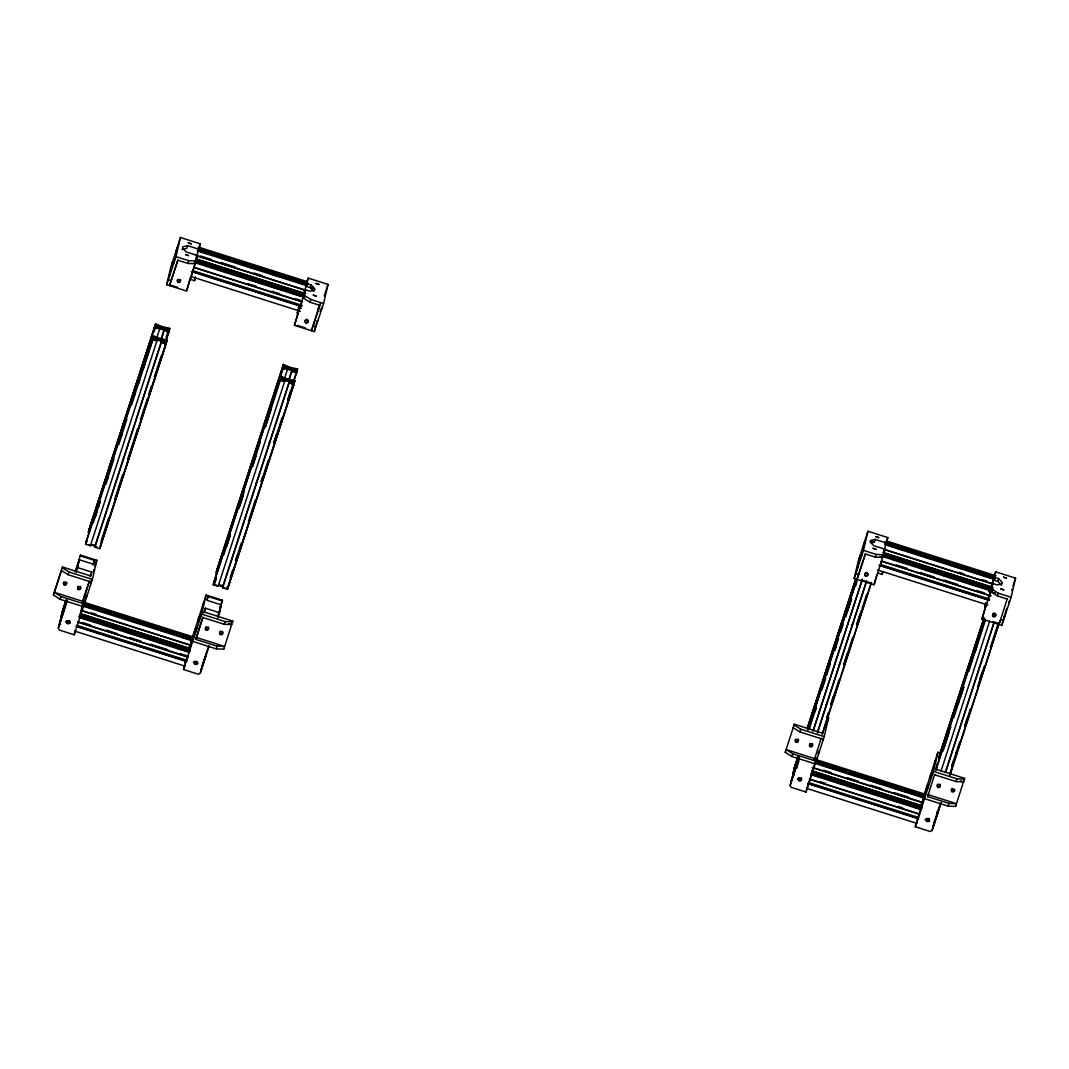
<?xml version="1.0" encoding="UTF-8"?>
<svg xmlns="http://www.w3.org/2000/svg" width="1069" height="1069" viewBox="0 0 1069 1069"><rect width="100%" height="100%" fill="white"/><g stroke="black" fill="none" stroke-linecap="round" stroke-linejoin="round"><path stroke-width="1.5" d="M62.496 566.984L62.309 567.759L68.951 571.968L92.375 579.411L83.516 606.711L60.091 599.268L53.45 595.059L62.496 566.984L90.878 576.004L91.787 572.102L77.596 567.586L79.413 559.782L93.604 564.298L94.513 560.397L80.322 555.88L80.496 555.105L96.825 560.29L92.375 579.411M823.598 729.339L822.689 733.24L794.294 724.221L794.12 724.996L800.761 729.205L824.186 736.648L815.326 763.947L791.902 756.505L785.261 752.295L785.434 751.52M83.516 606.711L83.97 604.76L74.215 634.786L59.316 630.055L58.341 628.238L59.61 622.773L66.959 600.137M58.969 626.087L59.289 624.724M59.436 624.416L60.011 621.998M61.695 614.381L63.191 609.744M62.162 612.711L62.737 610.292M60.532 620.875L60.759 619.552M63.245 609.17L63.552 607.927L63.031 609.357M62.79 613.178L66.853 600.698M62.71 613.833L62.443 614.996L62.951 613.566M65.236 603.37L65.436 602.128M63.285 612.55L63.699 611.107M63.993 609.864L64.3 608.542M66.144 600.297L64.755 604.653M76.888 569.536L78.344 563.296M164.826 344.245L165.989 340.53L162.688 340.102L162.421 341.278L166.497 342.614L166.176 343.937L99.738 548.691L94.914 547.168L161.419 342.16L163.397 342.788L161.472 341.238L157.223 339.889L90.371 545.724L85.547 544.188L85.854 542.865M87.07 541.903L86.148 541.609L86.455 540.286M154.711 327.729C160.337 328.704 163.651 329.773 168.902 332.232L169.209 330.909L165.147 329.573L165.414 328.41L169.503 329.666L169.811 328.33C164.198 327.368 160.885 326.286 155.62 323.827L88.273 532.482L155.018 326.406L159.107 327.662L159.388 326.486L156.368 324.896L154.177 331.791M88.861 529.903L155.62 323.827M88.513 544.549L90.371 545.724M74.215 634.786L75.177 630.683M94.914 547.168L97.025 547.248L90.771 544.642M82.273 603.304L82.727 601.353L54.332 592.333L60.986 596.542L82.273 603.304L89.355 581.456L68.069 574.694L61.427 570.485L53.45 595.059M79.721 617.628L80.322 615.022M85.239 599.295L86.322 594.605M99.738 548.691L167.085 340.036C161.472 339.06 158.159 337.991 152.894 335.532L86.148 541.609M100.339 546.125L100.646 544.789M149.901 348.267L153.642 336.601L156.662 338.192L156.381 339.367L152.292 338.111L151.985 339.434C164.065 342.868 149.566 339.033 157.223 339.889M152.894 335.532L152.586 336.855L153.642 336.601M156.368 324.896L155.312 325.15M199.034 249.291L187.676 245.683L182.839 246.819L182.545 248.075L186.22 251.923L197.578 255.531L186.554 291.022L166.684 284.715L170.679 267.544L180.434 237.505L200.304 243.826L196.175 258.057M166.684 284.715L175.984 256.627L180.434 237.505M161.419 342.16L166.176 343.937M186.554 291.022L190.362 277.766M192.794 271.526L190.282 279.316L194.545 280.679L195.427 277.94M194.117 267.424L196.509 259.045M198.326 251.242L199.235 247.34M194.545 280.679L195.453 276.777M209.083 646.17L200.277 673.336L198.406 674.245L183.507 669.515L184.456 665.412M185.097 664.143L185.485 662.099M186.14 660.789L186.367 659.466M188.866 649.083L189.106 648.041L188.572 649.524M188.999 652.357L189.908 648.455M217.809 617.748L219.519 612.684L205.328 608.181L204.42 612.083L232.815 621.102L223.768 649.177L216.219 648.87L192.794 641.427L193.248 639.476L183.507 669.515M196.268 637.431L224.65 646.451L217.101 646.144L195.814 639.382L202.843 617.147M192.794 641.427L201.653 614.127L206.103 595.019L222.432 600.203L219.72 608.782M222.245 600.978L208.054 596.475L207.145 600.377L221.336 604.88L219.519 612.684M227.47 589.286L294.523 381.954L293.721 381.112L290.434 380.698L290.153 381.874L294.229 383.21L293.922 384.533L227.47 589.286L222.646 587.75L289.151 382.742L291.142 383.37L289.218 381.833L284.955 380.484L218.103 586.306L213.279 584.77L213.586 583.447L284.1 365.491L285.169 365.825L287.12 367.081L286.853 368.244L282.764 366.988L216.005 573.078L216.312 571.741M213.88 582.204L280.639 376.114C285.904 378.586 289.205 379.655 294.83 380.631L294.523 381.954M217.528 570.793L216.606 570.499L216.913 569.176M216.245 585.131L218.103 586.306M200.277 673.336L201.226 669.234M201.493 668.646L201.8 667.283M201.373 669.515L201.547 668.793M201.841 668.205L202.241 666.161M202.682 664.651L204.126 660.642L203.685 661.925M202.763 664.731L201.694 668.499M204.647 658.932L204.366 660.094L205.636 656.206L205.342 657.101M204.5 660.014L204.032 661.19M205.221 657.649L205.288 656.62M206.237 653.64L205.636 655.845M222.646 587.75L224.771 587.843L218.517 585.237M218.824 614.635L220.267 608.395L217.742 616.198M213.279 584.77L280.038 378.693L284.127 379.949L284.394 378.787L282.443 377.531L281.374 377.197L265.286 426.945M280.639 376.114L280.332 377.451L281.374 377.197M282.764 366.988L282.457 368.311C281.535 367.936 298.251 371.691 291.877 371.037L288.724 380.818M292.131 372.172L293.16 368.992L297.249 370.248L297.556 368.925C291.931 367.95 288.617 366.881 283.365 364.409L283.058 365.745L283.98 366.039M307.137 281.254L308.166 278.1L328.036 284.407L323.586 303.529L314.299 331.617L294.429 325.297L300.616 304.665M298.104 309.502L297.155 313.591L298.625 309.048M299.347 309.569L299.948 306.963M303.462 297.222L304.371 293.32M306.188 285.517L307.097 281.615M294.429 325.297L305.44 289.806L309.703 291.156L314.54 290.02L314.834 288.764L311.159 284.915L306.897 283.566L308.166 278.1M223.768 649.177L223.955 648.402M289.151 382.742L293.922 384.533M291.877 371.037L296.647 372.827L296.955 371.504L292.879 370.168L293.16 368.992M317.667 310.985L317.934 309.823L317.413 311.253M318.95 307.404L318.362 308.54M314.299 331.617L315.569 326.152M320.139 311.373L320.433 310.117M815.326 763.947L815.781 761.997L806.026 792.022L791.127 787.292L790.151 785.474L791.688 779.435M793.853 775.586L792.877 773.769L794.401 767.729M791.247 781.666L791.421 780.945M791.715 780.343L791.822 779.248M792.343 778.112L792.971 775.773M793.973 769.961L794.147 769.239M794.441 768.638L794.548 767.542M792.276 778.686L791.087 782M795.002 766.981L795.363 765.163L794.761 766.861M794.521 771.07L794.254 772.246L795.162 768.758M797.046 760.607L798.035 756.772M797.327 758.709L797.888 757.052M795.202 769.68L795.51 768.357M796.111 765.778L795.804 767.101L796.726 767.395M808.698 726.773L810.155 720.533M809.407 724.822L811.224 717.018M812.119 713.13L812.306 712.342M886.535 543.039L875.19 539.431L870.34 540.567L870.059 541.823L873.734 545.671L885.092 549.279L874.068 584.77L854.198 578.449L858.193 561.292L867.934 531.253L887.804 537.573L883.689 551.804M806.026 792.022L806.988 787.933M814.084 760.54L814.538 758.589L786.143 749.569L792.784 753.779L814.084 760.54L821.112 738.305M854.198 578.449L863.498 550.375L867.934 531.253M812.44 770.963L807.095 788.521M824.186 736.648L828.635 717.526L825.615 726.826M874.068 584.77L876.861 574.628M883.114 556.682L884.023 552.78M885.84 544.976L886.442 542.384M877.796 573.064L882.059 574.414L882.66 571.821M940.894 803.42L932.088 830.573L930.217 831.495L915.318 826.751L916.267 822.662M921.719 805.692L916.387 823.25M923.536 797.888L924.444 793.986M925.059 796.726L924.605 798.677L948.029 806.12L955.579 806.427L964.626 778.339L936.23 769.319L937.139 765.417M927.625 796.619L928.079 794.668L956.461 803.688L948.911 803.38L927.625 796.619L934.653 774.384M915.318 826.751L933.464 771.377L937.914 752.255L940.88 753.204M936.431 767.368L937.526 762.691M938.956 757.614L939.865 753.712M932.088 830.573L933.357 825.108M933.023 827.059L932.702 828.435L941.067 802.645M933.17 826.765L936.23 816.783M934.266 823.21L934.493 821.901L934.052 823.397M994.143 576.592L995.68 571.848L1015.55 578.155L1011.1 597.277L1001.813 625.352L981.943 619.045L986.66 602.969M985.618 603.237L984.669 607.339L986.139 602.782M937.032 814.885L937.446 813.456L936.524 813.162M990.976 590.957L991.885 587.055M994.611 575.349L991.15 586.828M981.943 619.045L992.954 583.554L997.217 584.903L1002.054 583.754L1002.348 582.511L998.66 578.663L994.411 577.313L995.68 571.848M951.33 769.921L952.426 765.244M955.579 806.427L955.753 805.638M1001.813 625.352L1004.847 614.434M232.815 621.102L232.628 621.877L225.078 621.57L201.653 614.127M934.707 774.784L955.993 781.546L963.543 781.853L964.626 778.339M64.394 605.642C65.984 600.284 62.777 610.787 64.327 605.575M61.214 618.55L62.202 615.544L60.626 620.007M203.15 663.649L203.604 662.446M796.138 762.825C797.902 757.587 794.427 768.103 796.205 762.878M793.866 773.328C789.229 787.332 799.652 755.77 791.581 780.637M822.569 740.376L822.996 738.906M1005.301 613.072L1006.704 608.301M1008.588 603.624L1009.47 601.112M62.443 611.842L63.565 608.301M62.697 611.107L65.289 603.21M60.773 620.194L59.717 623.548L59.891 622.532M62.43 614.622L63.499 611.227M204.353 659.72L205.435 656.326M201.64 668.646L204.42 659.533M794.294 768.932L795.055 766.406M794.561 768.21L795.309 765.725M797.821 757.346L795.162 765.538L795.697 764.068M794.24 771.871L795.309 768.477M933.504 825.736L934.52 822.529M937.246 813.576L936.177 817.344L936.698 815.914M84.919 593.936L84.251 595.967M91.065 582.057L90.758 583.139L91.119 582.097M91.359 581.336L91.68 580.2L91.426 580.921M324.522 296.18L324.976 294.576L324.442 296.113M818.333 753.311L819.068 751.093L818.279 753.658M823.277 738.211L823.05 738.96M1012.183 589.407L1011.849 590.476M316.999 322.41L317.627 320.566L316.932 322.825M825.776 727.254L826.217 725.744L825.843 726.813M932.275 773.635C930.939 778.152 933.691 769.159 932.342 773.689M176.652 249.758C178.764 243.505 174.675 255.919 176.732 249.839M93.912 569.964C94.58 567.973 92.883 573.211 93.965 570.018M318.602 308.086L318.869 306.923M930.578 775.586C932.048 771.203 929.188 779.889 930.631 775.626M930.631 776.816C929.135 781.8 933.117 768.958 931.593 774.023M1011.768 590.409L1012.116 589.353M1009.23 601.566L1008.642 603.678M60.091 599.268L60.986 596.542M68.069 574.694L68.951 571.968M65.864 600.19L61.067 616.532L66.452 599.936M75.258 571.487L80.496 555.105M75.805 571.1L79.413 559.782M59.877 622.185L62.496 614.434M76.059 572.316L77.596 567.586M58.341 628.238L67.16 601.072M85.547 544.188L152.292 338.111M177.895 259.82L169.53 285.61L177.935 260.261L187.863 263.415L195.413 263.722M93.244 522.861L100.072 501.682M107.154 480.008L113.982 458.828M121.064 437.141L126.85 419.142M134.975 394.287L139.598 380.003M143.206 368.899L148.872 351.434M95.408 516.715L96.945 511.957M98.615 506.653L100.165 501.882M105.831 484.431L108.41 476.493M118.712 444.744L122.32 433.64M131.594 405.057L135.188 393.953M138.155 384.974L153.214 338.392M156.395 328.41L157.424 325.243M153.669 340.116L154.698 336.935M156.448 338.779L159.936 328.183M187.676 245.683L186.781 248.409L181.944 249.558M161.112 339.06L164.198 329.533M160.991 340.223L164.145 330.455M95.034 545.992L161.472 341.238M187.863 263.415L188.759 260.689L196.308 260.996M166.617 331.657L167.646 328.49M163.891 343.363L164.92 340.183M167.552 332.539L168.715 328.824M166.109 337.51L168.287 330.615M92.976 565.113L94.513 560.397M164.96 343.697L165.989 340.53M166.203 339.448L169.811 328.33M101.061 541.275L108.784 517.463M114.824 498.902L122.694 474.609M127.705 459.216L137.634 428.575M140.373 419.796L147.268 398.897M148.965 393.659L151.531 385.722M154.283 376.943L161.178 356.044M166.123 340.436L169.209 330.909M90.25 576.819L91.787 572.102M101.154 543.212L167.085 340.036M82.273 602.515L89.302 581.068M94.807 566.49L96.825 560.29M80.536 612.016L82.072 607.272M199.275 246.979L200.304 243.826M80.616 613.512L84.718 600.872M196.148 259.914L197.578 255.531M193.048 270.51L193.836 268.078M303.556 293.881L306.897 283.566M188.505 649.244L190.015 644.594M192.032 638.393L206.103 595.019M190.67 642.816L192.634 636.75L189.173 648.215M303.596 295.699L305.44 289.806M188.799 649.899L195.974 627.77L189.133 650.834M300.91 304.785L302.099 301.137M184.777 664.049L186.647 658.517M184.897 664.637L185.498 662.446M207.039 599.615L208.054 596.475M216.606 570.499L283.365 364.409M203.791 612.898L205.328 608.181M283.071 368.658L284.1 365.491M195.814 639.382L202.896 617.535L224.196 624.296L231.746 624.603L228.592 623.601M311.159 284.915L310.264 287.641L313.939 291.49M214.802 582.498L216.352 577.728M223.688 554.958L230.263 534.874M238.628 508.938L244.293 491.473M252.404 466.618L260.261 442.272M284.14 369.005L285.169 365.825M214.896 582.699L216.579 577.394M226.748 546.192L230.476 534.54M239.63 506.519L243.358 494.853M252.498 466.832L256.239 455.18M265.379 427.146L268.987 416.041M269.629 413.903L271.179 409.146M281.414 380.711L282.443 377.531M284.701 377.785L287.681 368.778M320.312 303.409L311.453 330.709L319.858 305.36L309.93 302.206L310.812 299.467L304.171 295.271M288.844 379.655L291.944 370.128M256.119 483.348L257.148 480.168M269 443.662L270.029 440.481M222.766 586.587L289.218 381.833M294.349 372.253L295.378 369.072M291.637 383.958L292.665 380.778M295.298 373.134L296.447 369.406M219.907 607.967L222.432 600.203M235.527 560.477L237.064 555.72M261.183 481.357L262.733 476.6M274.025 441.978L276.604 434.041M287.935 399.125L290.514 391.187M293.427 381.62L297.556 368.925M219.8 609.611L221.336 604.88M230.196 577.581L232.775 569.643M235.621 560.677L241.327 542.918M248.369 521.552L255.237 500.065M261.25 481.865L268.065 460.686M273.985 442.66L281.975 417.832M287.895 399.806L292.665 385.04M293.347 382.608L296.955 371.504M201.547 667.871L208.776 645.796M228.378 585.384L294.83 380.631M201.213 669.862L201.814 667.631M317.881 310.384L319.15 305.988M324.442 295.472L328.036 284.407M316.01 324.789L317.346 320.687M216.219 648.87L217.101 646.144M224.196 624.296L225.078 621.57M785.261 752.295L794.294 724.221M791.902 756.505L792.784 753.779M821.166 738.706L799.879 731.931L800.761 729.205M794.147 768.304L797.955 756.799M807.068 728.724L855.494 579.478M793.813 770.295L794.427 768.063M794.508 767.622L794.842 766.593M807.282 728.417L855.922 578.877M792.877 773.769L798.262 757.173M807.616 728.336L856.135 578.623M791.421 780.009L798.77 757.386M807.964 729.272L856.897 578.489M795.229 769.239L799.118 757.24M808.164 729.018L856.803 579.465M790.151 785.474L799.331 756.986M808.084 729.993L865.409 553.568M857.044 579.358L865.449 554.009L875.377 557.163L882.927 557.47L879.827 556.481M796.432 768.651L799.011 760.714M809.313 728.964L816.302 707.09M821.967 689.625L825.789 678.174M826.604 675.341L830.212 664.223M834.849 649.939L838.671 638.487M840.515 632.487L843.08 624.55M847.717 610.265L851.552 598.814M855.441 586.453L856.991 581.696M814.845 712.048L816.395 707.29M834.942 650.152L836.479 645.382M845.753 616.813L851.418 599.362M812.961 731.276L862.349 579.157M871.075 542.918L874.295 542.157L875.19 539.431M813.309 730.461L862.242 579.665M826.03 705.513L827.112 702.092M838.898 665.84L839.927 662.66M851.779 626.153L852.808 622.986M817.571 731.811L866.505 581.015M817.451 732.973L866.438 581.937M875.377 557.163L876.259 554.437L883.822 554.731M830.974 704.017L833.553 696.079M843.855 664.343L847.45 653.226M856.59 624.75L861.36 610.372M826.684 717.566L828.234 712.796M830.934 704.324L838.911 679.951M843.815 664.637L852.808 637.097M856.683 624.951L860.291 613.847M862.082 608.528L866.718 594.244M823.691 729.018L871.288 582.739M822.275 734.51L871.516 582.391M886.789 540.727L887.804 537.573M812.948 769.186L816.529 758.121M883.662 553.662L885.092 549.279M880.562 564.258L881.738 560.61M882.059 574.414L882.941 571.688M991.057 587.616L994.411 577.313M922.828 798.743L937.914 752.255M920.984 805.451L922.173 801.803M987.462 600.711L992.954 583.554M921.117 805.572L927.785 785.02L921.211 807.068M988.825 596.783L990.014 593.148M939.972 753.391L983.747 618.483M939.37 755.97L984.175 617.882M938.542 758.883L983.868 619.205M936.123 768.571L984.843 618.817M935.816 770.589L984.749 619.806M944.168 747.124L950.862 726.492M958.078 704.271L963.744 686.806M971.975 661.417L976.612 647.133M1001.453 585.237L997.778 581.389L998.66 578.663M943.112 751.053L948.898 733.053M953.829 717.513L959.494 700.061M960.229 698.124L963.837 687.02M968.768 671.479L972.362 660.375M975.169 652.103L985.244 620.688M1007.372 599.108L997.444 595.954L998.326 593.215L991.685 589.006M941.054 771.043L989.64 621.076M945.303 772.393L993.729 623.2M945.704 771.978L994.183 622.519M951.744 765.885L953.294 761.115M956.1 752.843L959.708 741.739M964.626 726.198L967.204 718.261M979.565 680.165L982.144 672.227M951.851 766.085L956.488 751.801M964.585 726.893L970.385 708.947M977.467 687.207L984.295 666.094M990.335 647.52L998.205 623.24M933.838 823.611L939.718 805.505M949.619 774.998L950.635 771.871M933.29 825.896L933.625 824.867M937.005 814.084L940.827 802.685M949.793 774.664L999.034 623.321M950.02 775.092L999.261 622.986M1007.332 598.667L998.967 624.456L1000.731 619.579L1003.577 620.488M1012.984 586.066L1015.55 578.155M948.029 806.12L948.911 803.38M955.993 781.546L956.889 778.82L964.438 779.114M823.237 738.171L822.622 740.242M935.749 818.373L934.827 821.366L936.377 816.97M63.352 608.301L63.886 606.831M64.835 604.386L65.356 602.916M62.109 616.091L62.63 614.622M796.646 761.636L797.167 760.166L796.552 761.89M934.373 822.342L934.907 820.872M62.951 609.611L63.499 608.127M60.706 619.753L61.24 618.27M60.238 621.316L60.773 619.833M60.318 621.062L60.826 619.632M185.846 661.23L186.38 659.747M202.161 666.415L203.177 663.368M796.966 760.54L797.487 759.11M792.035 778.553L793.051 775.519M792.116 778.299L792.637 776.869M933.972 823.651L934.506 822.168M94.58 545.217L92.108 544.629M219.653 584.342L220.267 585.411L222.432 585.331M284.955 380.484C277.312 379.629 291.797 383.45 279.731 380.016M199.542 247.433L306.79 281.508M197.658 248.262L308.059 283.338M200.651 249.598L208.535 252.11M211.689 253.112L232.2 259.62M235.354 260.622L307.885 283.673M198.954 249.652L307.765 284.22M198.941 250.012L307.765 284.581M200.317 250.627L208.201 253.139M211.355 254.141L231.866 260.649M235.02 261.651L307.565 284.701M200.237 251.402L208.121 253.901M220.735 257.91L231.773 261.424M247.554 266.435L255.438 268.934M271.205 273.945L279.089 276.457M298.01 282.47L302.741 283.966M197.057 250.841L307.458 285.917M306.015 286.292L313.11 288.55M200.504 255.999L211.542 259.5M221.002 262.506L235.193 267.023M254.128 273.036L262.012 275.535M198.767 256.226L304.424 289.793M195.56 255.478L305.948 290.554M196.83 259.139L305.64 293.721M196.015 259.086L304.839 293.668M196.509 260.462L303.756 294.536M197.925 261.304L283.085 288.363M286.238 289.365L303.596 294.884M196.228 261.357L303.462 295.432M194.652 261.21L303.462 295.792M197.605 262.333L304.839 296.407M218.009 269.615L229.06 273.13M241.674 277.138L262.172 283.646M268.479 285.65L282.67 290.167M292.131 293.173L303.168 296.674M175.984 256.627L188.759 260.689M194.344 262.546L304.732 297.623M310.812 299.467L323.586 303.529M248.249 283.739L256.132 286.238M271.9 291.249L279.784 293.761M295.552 298.772L300.282 300.269M196.041 267.931L301.712 301.498M194.411 267.678L301.645 301.752M193.302 270.791L302.113 305.373M193.048 271.793L301.859 306.375M191.418 271.553L300.229 306.122M298.091 307.284L301.244 308.286M191.164 276.59L300.295 311.266M168.448 279.837L171.294 280.733M313.217 325.831L316.063 326.74M169.704 284.835L177.588 287.334M297.449 325.417L305.333 327.929M887.056 541.181L995.867 575.75M885.172 542.01L993.983 576.579M885.012 542.344L995.399 577.42M884.891 542.892L995.279 577.968M884.878 543.252L995.279 578.329M886.254 543.867L995.065 578.449M898.788 548.651L903.519 550.161M925.594 557.176L930.324 558.673M949.259 564.686L963.45 569.202M976.064 573.211L993.408 578.717M884.571 544.575L994.972 579.652M871.462 541.248L874.295 542.157M993.529 580.039L997.778 581.389M958.987 572.289L963.717 573.799M982.638 579.812L987.368 581.309M886.281 549.974L991.938 583.54M884.651 549.72L991.885 583.794M882.753 552.379L993.154 587.456M883.529 552.833L990.776 586.908M884.023 554.21L992.847 588.792M887.016 555.559L907.528 562.067M910.681 563.069L931.179 569.59M934.333 570.592L989.52 588.124M883.742 555.105L992.553 589.674M883.742 555.466L992.553 590.035M886.682 556.575L989.199 589.153M892.909 559.354L907.1 563.871M919.714 567.88L930.765 571.38M943.379 575.389L954.417 578.904M970.184 583.915L978.068 586.413M863.498 550.375L876.259 554.437M881.845 556.281L992.246 591.357M998.326 593.215L1011.1 597.277M995.439 593.215L990.803 591.745L997.444 595.954M988.651 591.491L991.805 592.493M896.33 564.953L907.367 568.454M919.981 572.463L934.186 576.979M943.646 579.986L957.837 584.489M976.759 590.502L984.643 593.014M881.978 561.172L990.789 595.754M881.925 561.425L990.736 596.008M880.803 564.539L989.627 599.108M880.562 565.541L989.373 600.123M878.932 565.301L989.319 600.377M165.855 341.078L166.777 341.372M877.422 569.937L987.809 605.014M855.962 573.585L858.795 574.481M861.948 580.079L869.832 582.578M992.847 621.664L997.577 623.174M933.464 771.377L956.889 778.82M960.39 780.851L963.543 781.853M816.181 759.591L924.992 794.16M815.874 760.914L924.685 795.483M817.291 761.756L834.635 767.261M837.789 768.264L858.3 774.784M861.454 775.787L881.952 782.294M885.105 783.296L924.525 795.83M815.58 761.796L924.404 796.378M88.58 531.159L89.502 531.453M815.58 762.157L924.404 796.739M816.957 762.785L924.191 796.859M820.03 764.549L834.221 769.065M843.682 772.072L857.872 776.575M870.487 780.584L881.537 784.098M894.152 788.107L905.189 791.608M920.957 796.619L924.11 797.621M815.273 763.493L924.084 798.062M823.451 770.148L831.335 772.66M847.102 777.671L858.14 781.172M870.754 785.18L881.805 788.695M894.419 792.704L908.61 797.207M813.83 767.876L922.641 802.445M812.186 767.622L922.587 802.699M811.879 770.789L922.28 805.866M812.654 771.243L919.901 805.318M227.149 586.413L228.071 586.707M811.571 772.112L921.959 807.189M936.818 811.905L937.74 812.199M814.565 773.462L920.222 807.028M811.291 773.007L921.678 808.084M213.586 583.447L214.508 583.741M226.869 587.669L227.791 587.963M811.277 773.368L921.678 808.445M814.231 774.49L818.961 775.987M822.114 776.989L842.626 783.51M845.779 784.512L921.478 808.565M214.388 584.289L215.457 584.623M814.15 775.252L818.881 776.762M837.802 782.775L842.532 784.272M888.272 798.81L899.31 802.311M915.077 807.322L919.808 808.832M810.97 774.691L921.371 809.767M820.725 781.853L825.455 783.363M898 806.414L902.73 807.91M809.527 779.074L918.338 813.656M809.474 779.328L919.861 814.404M797.314 778.94L800.467 779.942M808.351 782.441L918.752 817.518M925.059 819.522L929.789 821.032M808.111 783.443L918.498 818.52M808.057 783.697L918.445 818.774M806.547 788.347L916.935 823.424M84.371 602.341L193.195 636.924M84.063 603.678L192.874 638.246M85.48 604.519L191.137 638.086M83.783 604.56L192.594 639.128M82.193 604.413L192.594 639.489M85.146 605.535L110.388 613.553M113.541 614.555L192.393 639.609M85.066 606.31L89.796 607.807M132.369 621.343L137.099 622.839M159.187 629.855L167.071 632.367M182.839 637.378L190.723 639.877M83.462 606.243L192.286 640.825M91.64 612.911L96.37 614.408M83.596 611.134L190.83 645.208M81.966 610.893L190.776 645.462M80.068 613.553L190.469 648.629M82.42 614.501L189.667 648.576M79.761 614.875L190.162 649.952M79.6 615.209L90.638 618.724M93.791 619.726L117.456 627.236M120.61 628.238L190.001 650.286M79.48 615.757L189.868 650.834M79.48 616.118L189.868 651.195M79.266 616.238L184.937 649.818M79.186 617.013L93.377 621.517M102.838 624.523L117.029 629.04M126.503 632.046L140.694 636.549M153.308 640.558L164.345 644.072M176.96 648.081L184.843 650.58M79.159 617.454L189.56 652.531M82.607 622.612L90.491 625.111M106.259 630.122L117.296 633.636M129.924 637.645L140.961 641.146M150.422 644.153L167.766 649.671M180.38 653.68L188.264 656.179M77.716 621.837L188.104 656.914M77.663 622.091L188.05 657.168M65.503 621.69L70.233 623.2M76.54 625.205L186.941 660.281M193.248 662.286L197.979 663.782M76.3 626.207L186.687 661.283M76.246 626.461L186.634 661.537M74.736 631.098L185.124 666.174M303.289 297.997L309.93 302.206M793.238 727.735L799.879 731.931M59.61 622.773L60.586 624.59M208.241 626.982A1.563 1.51 13.1 0 1 208.148 629.106A1.563 1.51 13.1 0 1 205.943 628.986A1.563 1.51 13.1 0 1 206.036 626.862M197.578 662.192A1.563 1.51 13.1 0 1 195.547 663.542A1.563 1.51 13.1 0 1 194.692 661.283M222.125 631.231A1.563 1.51 13.1 0 1 222.432 633.529A1.563 1.51 13.1 0 1 220.054 633.396A1.563 1.51 13.1 0 1 220.561 631.138M308.139 320.165A1.563 1.51 13.1 0 1 307.097 322.33A1.563 1.51 13.1 0 1 305.2 320.767A1.563 1.51 13.1 0 1 307.217 319.417M180.407 279.584A1.563 1.51 13.1 0 1 178.951 281.762A1.563 1.51 13.1 0 1 177.695 279.437M80.669 588.217A1.563 1.51 13.1 0 1 78.358 588.538A1.563 1.51 13.1 0 1 78.291 586.266M80.496 586.387A1.563 1.51 13.1 0 1 80.736 586.721M69.418 620.514A1.563 1.51 13.1 0 1 69.432 622.559A1.563 1.51 13.1 0 1 67.334 622.706A1.563 1.51 13.1 0 1 66.959 620.688M66.545 582.204A1.563 1.51 13.1 0 1 65.089 584.396A1.563 1.51 13.1 0 1 63.833 582.057M940.453 785.314A1.563 1.51 13.1 0 1 938.248 786.584A1.563 1.51 13.1 0 1 937.847 784.098M940.052 784.218A1.563 1.51 13.1 0 1 940.279 784.539M928.974 818.346A1.563 1.51 13.1 0 1 928.881 820.471A1.563 1.51 13.1 0 1 926.676 820.351A1.563 1.51 13.1 0 1 926.77 818.226M954.617 789.43A1.563 1.51 13.1 0 1 953.561 791.18A1.563 1.51 13.1 0 1 951.651 790.298A1.563 1.51 13.1 0 1 952.372 788.387M995.76 615.063A1.563 1.51 13.1 0 1 993.328 615.784A1.563 1.51 13.1 0 1 993.422 613.312A1.563 1.51 13.1 0 1 995.8 614.287M811.999 743.369A1.563 1.51 13.1 0 1 812.4 745.574A1.563 1.51 13.1 0 1 810.115 745.734A1.563 1.51 13.1 0 1 810.102 743.503M801.229 777.751A1.563 1.51 13.1 0 1 801.149 779.889A1.563 1.51 13.1 0 1 798.944 779.769A1.563 1.51 13.1 0 1 799.024 777.631M798.115 739.12A1.563 1.51 13.1 0 1 798.115 741.164A1.563 1.51 13.1 0 1 796.017 741.311A1.563 1.51 13.1 0 1 795.643 739.294M868.055 573.706A1.563 1.51 13.1 0 1 866.465 575.51A1.563 1.51 13.1 0 1 865.048 573.532M865.476 572.877A1.563 1.51 13.1 0 1 867.373 572.743M86.322 596.769L86.936 594.979L86.322 596.769M169.076 276.59L170.011 273.664L169.076 276.59M171.802 264.885L172.737 261.958L171.802 264.885M173.298 263.549L174.648 259.366L173.298 263.549M195.6 631.498L196.549 628.572L195.6 631.498M198.326 619.793L199.262 616.88L198.326 619.793M198.406 620.969L200.224 615.33L198.406 620.969M200.037 617.855L200.972 614.929L200.037 617.855M202.763 606.15L203.698 603.223L202.763 606.15M856.59 570.325L857.525 567.412L856.59 570.325M859.316 558.633L860.251 555.706L859.356 558.472M860.812 557.296L862.162 553.114L860.812 557.296M863.538 545.591L864.888 541.408L863.538 545.591M927.411 788.748L928.36 785.822L927.411 788.748M934.573 763.386L935.509 760.46L934.573 763.386M1005.141 614.314L1004.299 616.84L1005.141 614.314M321.368 308.928L321.956 307.364L321.368 308.928M188.318 242.837L191.217 243.866L188.318 242.837M185.592 254.542L188.491 255.571L185.592 254.542M160.577 327.355L164.038 328.597L160.577 327.355M157.851 339.06L161.312 340.303L157.851 339.06M316.05 283.419L318.963 284.461L316.05 283.419M313.324 295.124L316.237 296.166L313.324 295.124M288.323 367.95L291.784 369.179L288.323 367.95M285.597 379.655L289.058 380.885L285.597 379.655M875.832 536.585L878.731 537.613L875.832 536.585M873.106 548.29L876.005 549.319L873.106 548.29M1003.564 577.166L1006.464 578.209L1003.564 577.166M1000.838 588.872L1003.751 589.914L1000.838 588.872M205.756 629.761A1.563 1.51 13.1 0 0 208.402 629.24A1.563 1.51 13.1 0 0 206.571 627.289A1.563 1.51 13.1 0 0 205.756 629.761M194.692 663.889A1.563 1.51 13.1 0 0 197.324 663.368A1.563 1.51 13.1 0 0 195.493 661.404A1.563 1.51 13.1 0 0 194.692 663.889M219.947 634.278A1.563 1.51 13.1 0 0 222.593 633.743A1.563 1.51 13.1 0 0 220.762 631.792A1.563 1.51 13.1 0 0 219.947 634.278M305.427 322.638A1.563 1.51 13.1 0 0 308.072 322.103A1.563 1.51 13.1 0 0 306.228 320.152A1.563 1.51 13.1 0 0 305.427 322.638M177.695 282.042A1.563 1.51 13.1 0 0 180.327 281.508A1.563 1.51 13.1 0 0 178.496 279.557A1.563 1.51 13.1 0 0 177.695 282.042M78.024 589.179A1.563 1.51 13.1 0 0 80.656 588.645A1.563 1.51 13.1 0 0 78.825 586.694A1.563 1.51 13.1 0 0 78.024 589.179M66.946 623.307A1.563 1.51 13.1 0 0 69.592 622.773A1.563 1.51 13.1 0 0 67.748 620.822A1.563 1.51 13.1 0 0 66.946 623.307M63.833 584.663A1.563 1.51 13.1 0 0 66.465 584.142A1.563 1.51 13.1 0 0 64.634 582.191A1.563 1.51 13.1 0 0 63.833 584.663M937.566 787.011A1.563 1.51 13.1 0 0 940.212 786.477A1.563 1.51 13.1 0 0 938.382 784.526A1.563 1.51 13.1 0 0 937.566 787.011M926.489 821.139A1.563 1.51 13.1 0 0 929.135 820.604A1.563 1.51 13.1 0 0 927.304 818.654A1.563 1.51 13.1 0 0 926.489 821.139M951.757 791.514A1.563 1.51 13.1 0 0 954.403 790.993A1.563 1.51 13.1 0 0 952.573 789.029A1.563 1.51 13.1 0 0 951.757 791.514M992.941 616.385A1.563 1.51 13.1 0 0 995.573 615.851A1.563 1.51 13.1 0 0 993.742 613.9A1.563 1.51 13.1 0 0 992.941 616.385M809.834 746.416A1.563 1.51 13.1 0 0 812.467 745.895A1.563 1.51 13.1 0 0 810.636 743.944A1.563 1.51 13.1 0 0 809.834 746.416M798.757 780.544A1.563 1.51 13.1 0 0 801.389 780.009A1.563 1.51 13.1 0 0 799.559 778.058A1.563 1.51 13.1 0 0 798.757 780.544M795.643 741.913A1.563 1.51 13.1 0 0 798.276 741.378A1.563 1.51 13.1 0 0 796.445 739.427A1.563 1.51 13.1 0 0 795.643 741.913M865.209 575.79A1.563 1.51 13.1 0 0 867.841 575.256A1.563 1.51 13.1 0 0 866.01 573.305A1.563 1.51 13.1 0 0 865.209 575.79"/></g></svg>
